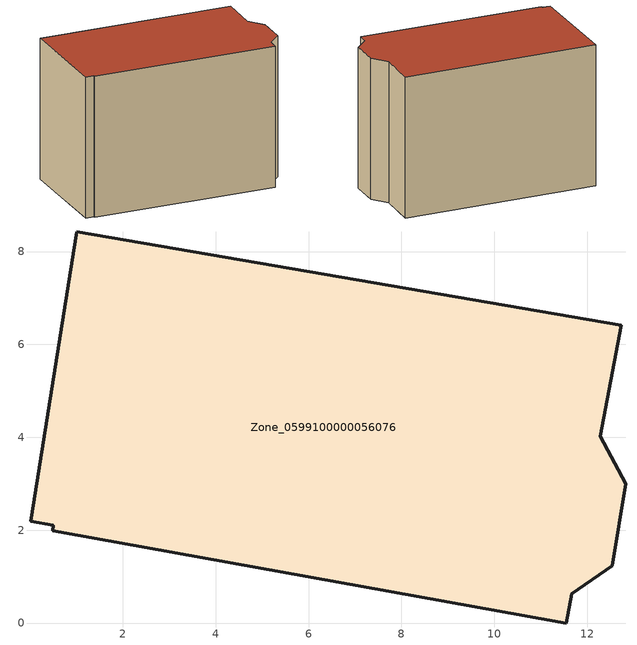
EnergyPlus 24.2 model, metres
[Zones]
Zone_0599100000056076
 floor ground (C_G): 12.54,1.23 11.67,0.63 11.55,0 0.49,1.99 0.51,2.1 0.02,2.19 1.01,8.42 12.73,6.41 12.28,4.02 12.83,3 z0
 wall outside (C_F): 11.67,0.63 12.54,1.23 12.83,3 12.28,4.02 12.73,6.41 1.01,8.42 0.02,2.19 0.51,2.1 0.49,1.99 11.55,0 11.67,0.63 z0:8.72
 roof outside (C_R): 0.02,2.19 0.51,2.1 0.49,1.99 11.55,0 11.67,0.63 12.54,1.23 12.83,3 12.28,4.02 12.73,6.41 1.01,8.42 z8.72
[BUILDING]
Pand.0599100000056076: North Axis=0; Terrain=City; Loads Convergence Tolerance Value=0.04; Temperature Convergence Tolerance Value=0.4; Solar Distribution=FullExterior; Maximum Number of Warmup Days=25; Minimum Number of Warmup Days=1
[Site:Location]
Rotterdam.The.Hague.AP_ZH_NLD Design_Conditions: Latitude=51.96; Longitude=4.45; Time Zone=1; Elevation=-4.5
[SITE:GROUNDTEMPERATURE:BUILDINGSURFACE]
18, 18, 18, 18, 18, 18, 18, 18, 18, 18, 18, 18
[MATERIAL] Thermal Absorptance=0.9; Solar Absorptance=0.7; Visible Absorptance=0.7
Name | Roughness | Thickness | Conductivity | Density | Specific Heat
G.D.1965 | MediumSmooth | 0.15 | 1 | 540 | 1210
F.D.1965 | Rough | 0.3 | 0.857143 | 1920 | 840
R.D.1965 | MediumRough | 0.2 | 0.08 | 1500 | 1000
[CONSTRUCTION]
C_G: G.D.1965
C_F: F.D.1965
C_R: R.D.1965
[ZONE]
Zone_0599100000056076: Type=1; Multiplier=1; Ceiling Height=Autocalculate; Volume=Autocalculate; Floor Area=autocalculate; Part of Total Floor Area=Yes
[ZONEINFILTRATION:DESIGNFLOWRATE]
Infil_Zone_0599100000056076: Zone or ZoneList or Space or SpaceList=Zone_0599100000056076; Schedule=AlwaysOn; Design Flow Rate Calculation Method=Flow/Area; Flow Rate per Floor Area=0.0042; Constant Term Coefficient=1; Temperature Term Coefficient=0; Velocity Term Coefficient=0; Velocity Squared Term Coefficient=0
[HVACTEMPLATE:ZONE:IDEALLOADSAIRSYSTEM]
Zone_0599100000056076: Maximum Heating Supply Air Temperature=50; Minimum Cooling Supply Air Temperature=13; Maximum Heating Supply Air Humidity Ratio=0.0156; Minimum Cooling Supply Air Humidity Ratio=0.0077; Heating Limit=NoLimit; Cooling Limit=NoLimit; Dehumidification Control Type=ConstantSensibleHeatRatio; Cooling Sensible Heat Ratio=0.7; Dehumidification Setpoint=60; Humidification Control Type=None; Humidification Setpoint=30; Outdoor Air Method=None; Outdoor Air Flow Rate per Person=0.00944; Outdoor Air Flow Rate per Zone Floor Area=0; Outdoor Air Flow Rate per Zone=0; Demand Controlled Ventilation Type=None; Outdoor Air Economizer Type=NoEconomizer; Heat Recovery Type=None; Sensible Heat Recovery Effectiveness=0.7; Latent Heat Recovery Effectiveness=0.65
[ZONECONTROL:THERMOSTAT]
ThermostatControl_Zone_0599100000056076: Zone or ZoneList=Zone_0599100000056076; Control Type Schedule=DualSetpointControlType; Control 1=Thermostat_Zone_0599100000056076; Temperature Difference Between Cutout And Setpoint=0
[THERMOSTATSETPOINT:DUALSETPOINT]
Thermostat_Zone_0599100000056076: Heating Setpoint Temperature Schedule=HeatingSetpoint_Zone_0599100000056076; Cooling Setpoint Temperature Schedule=CoolingSetpoint_Zone_0599100000056076
[SCHEDULE:COMPACT]
HeatingSetpoint_Zone_0599100000056076: Through: 12/31, For: AllDays, Until: 24:00, 21
CoolingSetpoint_Zone_0599100000056076: Through: 12/31, For: AllDays, Until: 24:00, 24
DualSetpointControlType: Through: 12/31, For: AllDays, Until: 24:00, 4
AlwaysOn: Through: 12/31, For: AllDays, Until: 24:00, 1
